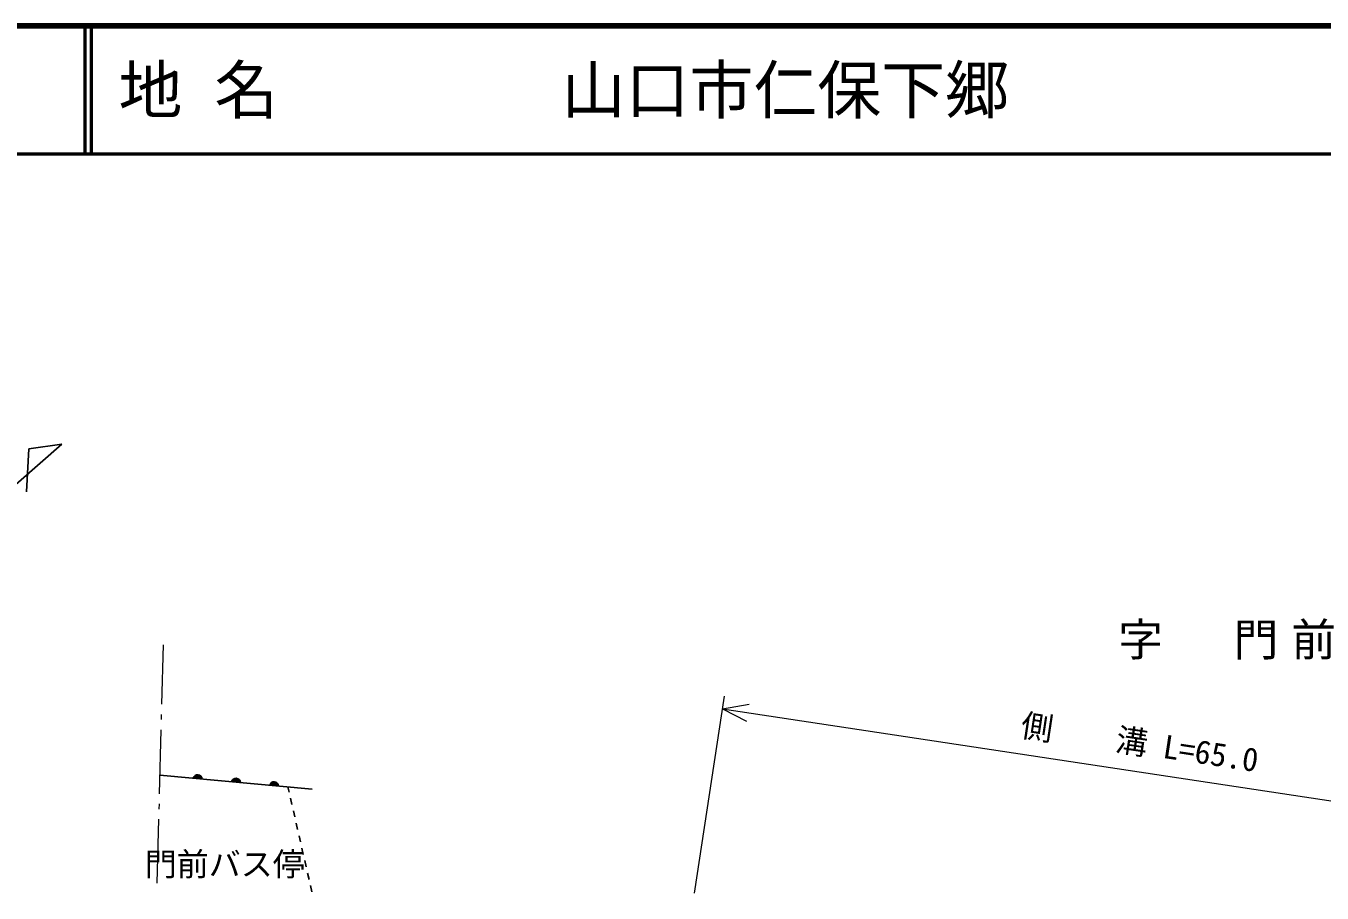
# Model space of a CAD drawing. Units: millimetres, scale not verified. Extents: x 40000 to 680000, y 20000 to 380000.
# Drawn here: x 363138 to 464505, y 312243 to 380000 of the extents above; entities that cross this region are included whole.
import ezdxf
from ezdxf.enums import TextEntityAlignment as Align

# ---------------------------------------------------------------- set-up
doc = ezdxf.new("R2010")
doc.units = ezdxf.units.MM
doc.header["$LTSCALE"] = 1000
for name, color, linetype, lineweight in [('M-BGD', 7, 'Continuous', 25), ('M-BMK-HTXT', 7, 'Continuous', 13), ('M-STR-HTXT', 7, 'Continuous', 13), ('M-TTL', 2, 'Continuous', 140), ('M-TTL-LINE', 7, 'Continuous', 50)]:
    doc.layers.add(name, color=color, linetype=linetype, lineweight=lineweight)
doc.layers.add('M-TTL-TXT', color=7, linetype='Continuous')
doc.styles.add('ＭＳ ゴシック', font='')
doc.styles.get('ＭＳ ゴシック').set_extended_font_data('MS Gothic')

msp = doc.modelspace()

# ---------------------------------------------------------------- linework, layer by layer
at = {"layer": 'M-BGD'}
for p, q in [((347133, 330849), (365938, 347322)), ((363367, 346942), (363180, 343593)), ((365938, 347322), (363367, 346942)), ((385522, 320366), (373604, 321459)), ((383632, 320539), (383723, 320139)), ((383834, 319652), (383945, 319164)), ((384056, 318677), (384167, 318189)), ((384278, 317702), (384389, 317214)), ((384500, 316727), (384611, 316239)), ((384722, 315751), (384833, 315264)), ((384944, 314776), (385055, 314289)), ((385166, 313801), (385277, 313314)), ((385388, 312826), (385499, 312339))]:
    msp.add_line(p, q, dxfattribs=at)
for centre, radius, start, end in [((376571, 321132), 354, 3.55815, 165.96333), ((376571, 321132), 283, 5.78219, 163.73929), ((376571, 321132), 212, 9.52851, 159.99296), ((376571, 321132), 142, 17.24024, 152.28123), ((376571, 321132), 100, 27.55791, 141.96357), ((379558, 320858), 354, 3.55815, 165.96333), ((379558, 320858), 283, 5.78219, 163.73929), ((379558, 320858), 212, 9.52851, 159.99296), ((379558, 320858), 142, 17.24024, 152.28123), ((379558, 320858), 100, 27.55791, 141.96357), ((382546, 320585), 354, 3.55815, 165.96333), ((382546, 320585), 283, 5.78219, 163.73929), ((382546, 320585), 212, 9.52851, 159.99296), ((382546, 320585), 142, 17.24024, 152.28123), ((382546, 320585), 100, 27.55791, 141.96357)]:
    msp.add_arc(centre, radius, start, end, dxfattribs=at)
at = {"layer": 'M-BMK-HTXT'}
for p, q in [((373868, 331627), (373748, 327007)), ((373727, 326207), (373717, 325807)), ((373696, 325007), (373566, 320009)), ((373546, 319209), (373535, 318809)), ((373514, 318010), (373385, 313011))]:
    msp.add_line(p, q, dxfattribs=at)
at = {"layer": 'M-STR-HTXT'}
for p, q in [((415436, 312243), (417761, 327631)), ((417612, 326643), (419689, 327003)), ((417612, 326643), (482206, 316884)), ((417612, 326643), (419490, 325685))]:
    msp.add_line(p, q, dxfattribs=at)
at = {"layer": 'M-TTL'}
msp.add_line((680000, 380000), (40000, 380000), dxfattribs=at)
at = {"layer": 'M-TTL-LINE'}
for p, q in [((367750, 380000), (367750, 370000)), ((368250, 380000), (368250, 370000)), ((40000, 370000), (680000, 370000))]:
    msp.add_line(p, q, dxfattribs=at)

# ---------------------------------------------------------------- texts
at = {"layer": 'M-BMK-HTXT', "style": 'ＭＳ ゴシック'}
msp.add_text('門前バス停', height=1833, dxfattribs=at).set_placement((378686, 314501), align=Align.MIDDLE_CENTER)
at = {"layer": 'M-BMK-HTXT', "insert": (457587, 331908), "char_height": 2566, "attachment_point": 5, "style": 'ＭＳ ゴシック'}
msp.add_mtext('\\T1.29;字\u3000門前', dxfattribs=at)
at = {"layer": 'M-STR-HTXT', "style": 'ＭＳ ゴシック'}
msp.add_text('側\u3000\u3000溝 L=65.0', height=1833, rotation=351.409, dxfattribs=at).set_placement((450028, 322554), align=Align.BOTTOM_CENTER)
at = {"layer": 'M-TTL-TXT', "style": 'ＭＳ ゴシック'}
for s, p in [('地 名', (370380, 375000)), ('山口市仁保下郷', (405024, 375000))]:
    msp.add_text(s, height=3666, dxfattribs=at).set_placement(p, align=Align.MIDDLE_LEFT)

doc.saveas('drawing.dxf')
